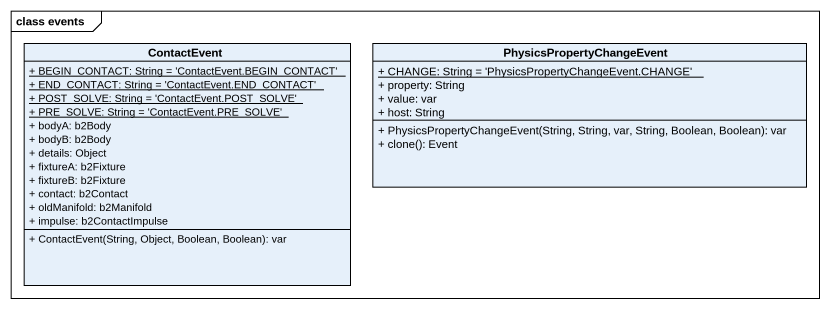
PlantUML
@startuml
mainframe class events
hide circle
hide empty members
skinparam classAttributeIconSize 0
class ContactEvent {
  {static} + BEGIN_CONTACT: String = 'ContactEvent.BEGIN_CONTACT'
  {static} + END_CONTACT: String = 'ContactEvent.END_CONTACT'
  {static} + POST_SOLVE: String = 'ContactEvent.POST_SOLVE'
  {static} + PRE_SOLVE: String = 'ContactEvent.PRE_SOLVE'
  + bodyA: b2Body
  + bodyB: b2Body
  + details: Object
  + fixtureA: b2Fixture
  + fixtureB: b2Fixture
  + contact: b2Contact
  + oldManifold: b2Manifold
  + impulse: b2ContactImpulse
  + ContactEvent(String, Object, Boolean, Boolean): var
}
class PhysicsPropertyChangeEvent {
  {static} + CHANGE: String = 'PhysicsPropertyChangeEvent.CHANGE'
  + property: String
  + value: var
  + host: String
  + PhysicsPropertyChangeEvent(String, String, var, String, Boolean, Boolean): var
  + clone(): Event
}
@enduml
